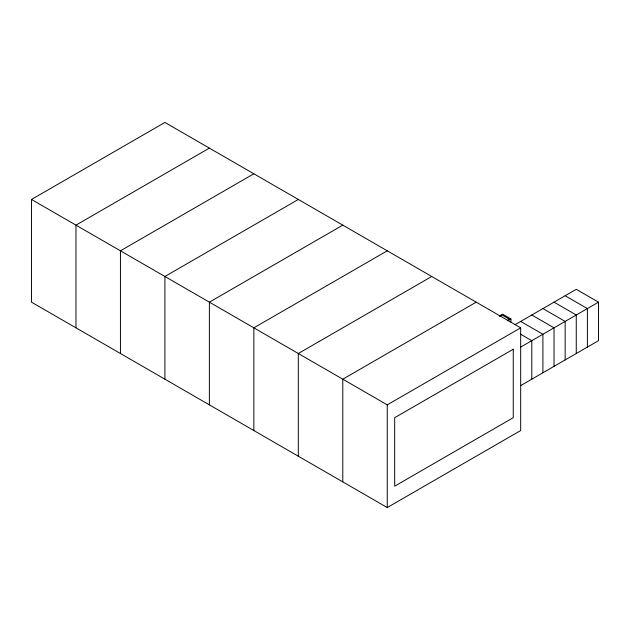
<?xml version="1.0" encoding="UTF-8"?>
<svg xmlns="http://www.w3.org/2000/svg" width="630" height="630" viewBox="0 0 630 630"><rect width="100%" height="100%" fill="white"/><g stroke="black" fill="none" stroke-linecap="round" stroke-linejoin="round"><path stroke-width="0.94" d="M31.5 199.466L164.91 122.44L520.679 327.836L520.679 430.534L387.261 507.559L31.5 302.164L31.5 199.466L387.261 404.862L520.679 327.836M209.38 148.113L75.97 225.138L75.97 327.836M253.851 173.786L120.44 250.811L120.44 353.517M298.321 199.466L164.91 276.483L164.91 379.189M342.791 225.138L209.38 302.164L209.38 404.862M387.261 250.811L253.851 327.836L253.851 430.534M431.739 276.483L298.321 353.509L298.321 456.215M476.209 302.164L342.791 379.189L342.791 481.887M499.433 316.032L502.614 314.197L510.946 319.008L510.946 322.221M499.921 316.284L502.149 315L509.56 319.276L507.339 320.56M507.772 320.843L510.946 319.008M515.12 324.631L576.261 289.327L598.5 302.164L598.5 340.673L520.679 385.607M520.679 347.091L598.5 302.164M565.149 295.746L587.38 308.582L587.38 347.091M554.03 302.164L576.261 315L576.261 353.509M542.91 308.582L565.149 321.418L565.149 359.935M531.791 315L554.03 327.836L554.03 366.353M520.679 321.418L542.91 334.254L542.91 372.771M520.262 334.018L531.791 340.673L531.791 379.189M387.261 404.862L387.261 507.559M513.261 349.233L394.679 417.698L394.679 486.163L513.261 417.698L513.261 349.233"/></g></svg>
